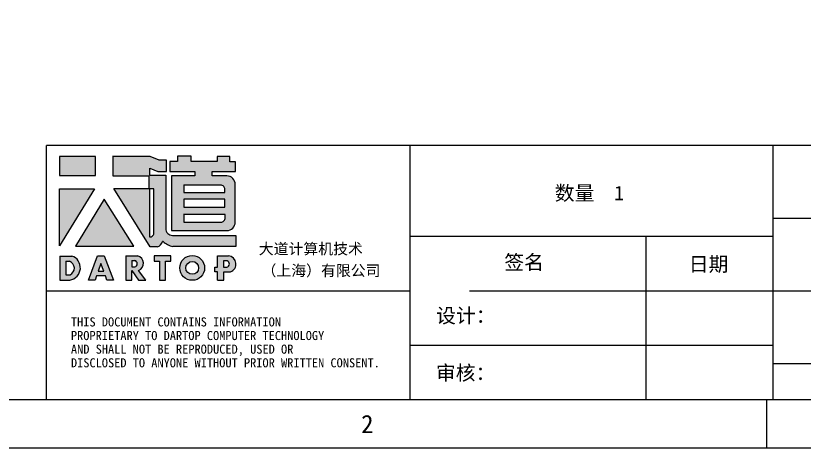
# Model space of a CAD drawing. Header units: millimetres. Extents: x 12436 to 30221, y 8547 to 23793.
# Drawn here: x 14025 to 14845, y 17318 to 17767 of the extents above; entities that cross this region are included whole.
import ezdxf
from ezdxf.enums import TextEntityAlignment as Align

# ---------------------------------------------------------------- set-up
doc = ezdxf.new("R2010")
doc.units = ezdxf.units.MM
doc.linetypes.add('DOT', pattern=[0.25, 0, -0.25])
doc.layers.add('4', color=7, linetype='Continuous')
doc.layers.add('print', color=30, linetype='Continuous')
doc.styles.add('Dartop', font='SIMFANG.TTF')
doc.styles.add('hzHT', font='SIMHEI.TTF')

# ---------------------------------------------------------------- blocks, each defined once
blk = doc.blocks.new('dadao')
for p, q in [((47.97, 19.22), (44.86, 10.36)), ((51.2, 10.36), (47.97, 19.22)), ((44.86, 10.36), (51.2, 10.36))]:
    blk.add_line(p, q)
for points in [[(41.78, 121.65), (41.78, 143.68), (-0.41, 143.68), (-0.41, 121.63), (41.78, 121.63)], [(104.84, 122.03), (104.84, 130.28), (114.15, 126.26), (124.22, 126.26), (124.22, 139.58), (115.91, 139.58), (105.09, 143.86), (61.55, 143.86)], [(61.72, 143.98), (61.72, 121.32), (103.92, 121.32)], [(113.42, 38.73), (105.09, 38.73), (63, 106.46), (103.92, 106.46), (103.92, 120.87), (103.92, 121.32)], [(109.7, 53.6), (109.7, 106.17), (104.34, 106.17), (104.32, 50.41), (106.6, 50.41)], [(144.61, 94.38), (144.61, 84.79), (192.02, 84.79), (192.02, 94.07), (144.92, 94.07)], [(120.24, 44.96), (119.5, 44.96), (119.5, 44.64)], [(0, 27.95), (0, 0), (11.77, 0)], [(0.07, 27.95), (13.97, 27.95)], [(76.83, 28.16), (76.83, -0.05), (84.09, -0.05), (84.09, 11.14), (91.55, -0.15), (100.33, -0.15), (91.74, 11.07)], [(76.84, 28.16), (90.57, 28.16)], [(183.75, 0.01), (183.75, 9.59), (180.55, 9.59), (180.55, 14.93), (183.8, 14.93), (183.8, 28.09), (196.05, 28.09), (196.47, 28.09)], [(7.09, 21.83), (7.09, 6.12), (11.97, 6.12)], [(7.09, 21.83), (11.43, 21.83)], [(84.02, 22.72), (87.27, 22.72)], [(84.02, 22.68), (84.02, 15.31), (87.22, 15.31)], [(194.86, 22.33), (190.79, 22.33), (190.79, 14.97), (194.45, 14.97)], [(183.75, 0), (190.9, 0), (190.9, 9.62), (198.76, 9.62)]]:
    blk.add_lwpolyline(points)
blk.add_lwpolyline([(137.07, 144.22), (137.07, 137.91), (128.29, 137.91), (128.29, 126.5), (157.28, 126.5), (157.28, 121.45), (130.26, 121.45), (130.26, 57.55), (194.41, 57.55, 0.414214), (204.41, 67.55), (204.41, 111.31, 0.414214), (194.41, 121.31), (177.46, 121.31), (177.46, 126.26), (204.72, 126.26), (204.72, 137.72), (198.22, 137.72), (198.22, 143.91), (183.34, 143.91), (183.34, 138.03), (152.98, 138.03), (152.98, 144.22), (137.07, 144.22)], format="xyb", close=True)
for points in [[(104.84, 122.03), (123.4, 122.03), (123.4, 59.96, 0.414214), (131.4, 51.96), (204.85, 51.96), (204.85, 39.12), (131.71, 39.12)], [(144.3, 110.79), (144.3, 101.81), (192.33, 101.81), (192.33, 105.48, 0.414214), (187.33, 110.48), (144.3, 110.48)], [(144.61, 77.05), (144.61, 67.45), (187.64, 67.45, 0.414214), (192.64, 72.45), (192.64, 76.43), (144.61, 76.43)]]:
    blk.add_lwpolyline(points, format="xyb")
for points in [[(-0.3, 106.21), (40.42, 106.21), (-0.3, 39.72), (-0.3, 106.21)], [(51.71, 94.14), (18.42, 39.28), (86.21, 39.28)], [(43.84, 28.18), (51.82, 28.18), (62.58, -0.09), (54.97, -0.09), (53.15, 4.97), (42.92, 4.97), (41.14, -0.03), (33.59, -0.03)], [(109.98, 28.05), (109.98, 21.94), (115.99, 21.94), (115.99, -0.08), (123.19, -0.08), (123.19, 21.95), (129.25, 21.95), (129.25, 28.05), (109.98, 28.05)]]:
    blk.add_lwpolyline(points, close=True)
for radius in [14.48, 7.44]:
    blk.add_circle((154.2, 14.16), radius)
for centre, radius, start, end in [((99.24, 60.67), 12.63, 305.63988, 325.96896), ((111.58, 46.7), 8.19, 282.98113, 347.66273), ((135.97, 61.66), 22.95, 226.7358, 259.32094), ((9.6, 14.23), 14.4, 278.66044, 72.32035), ((88.59, 19.44), 8.95, 290.60733, 77.21242), ((195.68, 18.62), 9.51, 288.89587, 85.24422), ((8.49, 13.87), 8.49, 294.21427, 69.71773), ((86.4, 19.02), 3.8, 282.52697, 76.71958), ((193.72, 18.7), 3.8, 280.98914, 72.55128)]:
    blk.add_arc(centre, radius, start, end)

msp = doc.modelspace()

# ---------------------------------------------------------------- hatches: boundary and pattern name
for points in [[(14107.991, 17620.611), (14070.323, 17620.611), (14070.323, 17600.93), (14107.991, 17600.93)], [(14106.779, 17587.16), (14070.424, 17587.16), (14070.424, 17527.803)], [(14116.856, 17576.388), (14087.138, 17527.407), (14147.652, 17527.407)], [(14186.077, 17517.385), (14168.879, 17517.385), (14168.879, 17511.929), (14174.245, 17511.929), (14174.245, 17492.267), (14180.669, 17492.267), (14180.669, 17511.942), (14186.077, 17511.942)]]:
    msp.add_hatch(color=0).paths.add_polyline_path(points)
h = msp.add_hatch(color=0)
h.paths.add_polyline_path([(14164.284, 17608.65), (14172.597, 17605.058), (14181.585, 17605.058), (14181.585, 17616.954), (14174.17, 17616.954), (14164.509, 17620.77), (14125.79, 17620.77), (14125.79, 17600.651), (14163.462, 17600.651), (14163.462, 17600.244), (14163.462, 17587.386), (14126.931, 17587.386), (14164.506, 17526.916), (14171.947, 17526.916, 0.2793748), (14177.378, 17532.197), (14177.378, 17532.476), (14178.034, 17532.476, 0.1431454), (14188.278, 17527.263), (14253.57, 17527.263), (14253.57, 17538.731), (14188, 17538.731, -0.4142136), (14180.858, 17545.873), (14180.858, 17601.287), (14164.284, 17601.287)])
h.paths.add_polyline_path([(14163.842, 17587.128), (14168.629, 17587.128), (14168.629, 17540.195, -0.0889357), (14165.855, 17537.341), (14163.825, 17537.341)], flags=16)
h = msp.add_hatch(color=0)
h.paths.add_polyline_path([(14253.458, 17615.289), (14247.648, 17615.289), (14247.648, 17620.815), (14234.37, 17620.815), (14234.37, 17615.565), (14207.261, 17615.565), (14207.261, 17621.091), (14193.063, 17621.091), (14193.063, 17615.463), (14185.217, 17615.463), (14185.217, 17605.275), (14211.107, 17605.275), (14211.107, 17600.769), (14186.982, 17600.769), (14186.982, 17543.719), (14244.253, 17543.719, 0.4142136), (14253.181, 17552.647), (14253.181, 17591.716, 0.4142136), (14244.253, 17600.643), (14229.114, 17600.643), (14229.114, 17605.064), (14253.458, 17605.064)])
h.paths.add_polyline_path([(14237.929, 17590.972, -0.4142136), (14242.392, 17586.508), (14242.392, 17583.234), (14199.515, 17583.234), (14199.515, 17590.972)], flags=16)
h.paths.add_polyline_path([(14242.115, 17576.326), (14242.115, 17568.036), (14199.792, 17568.036), (14199.792, 17576.326)], flags=16)
h.paths.add_polyline_path([(14242.668, 17560.575), (14242.668, 17557.025, -0.4142136), (14238.205, 17552.562), (14199.792, 17552.562), (14199.792, 17560.575)], flags=16)
h = msp.add_hatch(color=0)
h.paths.add_polyline_path([(14083.163, 17517.295), (14070.691, 17517.295), (14070.691, 17492.342), (14081.195, 17492.342, 0.7930159)])
h.paths.add_polyline_path([(14081.38, 17497.807), (14077.019, 17497.807), (14077.019, 17511.831), (14080.899, 17511.831, -0.6713609)], flags=16)
h = msp.add_hatch(color=0)
h.paths.add_polyline_path([(14116.95, 17517.501), (14109.833, 17517.501), (14100.679, 17492.315), (14107.421, 17492.315), (14109.008, 17496.779), (14118.142, 17496.779), (14119.762, 17492.261), (14126.559, 17492.261)])
h.paths.add_polyline_path([(14116.396, 17501.59), (14110.737, 17501.59), (14113.515, 17509.504)], flags=16)
h = msp.add_hatch(color=0)
h.paths.add_polyline_path([(14151.548, 17517.483), (14139.281, 17517.483), (14139.281, 17492.301), (14145.763, 17492.301), (14145.763, 17502.284), (14152.426, 17492.211), (14160.259, 17492.211), (14152.591, 17502.221, 0.7440549)])
h.paths.add_polyline_path([(14145.704, 17506.011), (14145.704, 17512.624), (14148.602, 17512.624, -0.796809), (14148.558, 17506.011)], flags=16)
h = msp.add_hatch(color=0)
h.paths.add_polyline_path([(14195.426, 17504.983, 1), (14221.284, 17504.983, 1)])
h.paths.add_polyline_path([(14214.997, 17504.983, -1), (14201.713, 17504.983, -1)], flags=16)
h = msp.add_hatch(color=0)
h.paths.add_polyline_path([(14246.085, 17517.423), (14245.714, 17517.423), (14234.779, 17517.423), (14234.779, 17505.671), (14231.877, 17505.671), (14231.877, 17500.901), (14234.732, 17500.901), (14234.732, 17492.345), (14241.116, 17492.345), (14241.116, 17500.934), (14248.13, 17500.934, 0.8123038)])
h.paths.add_polyline_path([(14241.021, 17505.704), (14241.021, 17512.277), (14244.654, 17512.277, -0.7782134), (14244.283, 17505.704)], flags=16)

# ---------------------------------------------------------------- linework, layer by layer
at = {"color": 0}
for p, q in [((15586.476, 17632.306), (14056.789, 17632.306)), ((14056.789, 17367.915), (14056.789, 17632.306)), ((14434.49, 17632.306), (14434.49, 17367.915)), ((14812.19, 17367.915), (14812.19, 17632.306)), ((14812.19, 17556.766), (15586.476, 17556.766)), ((14434.49, 17537.881), (14812.19, 17537.881)), ((14679.995, 17537.881), (14679.995, 17367.915)), ((14056.789, 17481.226), (14434.49, 17481.226)), ((14496.707, 17481.226), (15648.694, 17481.226)), ((14434.49, 17424.57), (14812.19, 17424.57)), ((14812.19, 17405.685), (15586.476, 17405.685)), ((15586.476, 17367.915), (12588.591, 17367.915)), ((14805.895, 17317.555), (14805.895, 17367.915))]:
    msp.add_line(p, q, dxfattribs=at)
at = {"color": 0, "linetype": 'DOT'}
msp.add_line((15636.836, 17317.555), (12487.871, 17317.555), dxfattribs=at)
at = {"layer": 'print', "color": 4}
msp.add_lwpolyline([(12487.871, 19533.398), (15687.196, 19533.398), (15687.196, 17317.555), (12487.871, 17317.555)], close=True, dxfattribs=at)

# ---------------------------------------------------------------- block references
at = {"color": 0, "xscale": 0.8927466310706222, "yscale": 0.8927466311433818, "zscale": 0.8927466311585521}
msp.add_blockref('dadao', (14070.691, 17492.342), dxfattribs=at)

# ---------------------------------------------------------------- texts
at = {"color": 0}
for s, height, style, p in [('数量  1', 15.108, 'hzHT', (14621.309, 17582.782)), ('签名', 15.108, 'hzHT', (14553.443, 17510.783)), ('日期', 15.108, 'hzHT', (14745.146, 17508.923)), ('2', 18.885, 'Dartop', (14390.425, 17342.735))]:
    msp.add_text(s, height=height, dxfattribs=dict(at, style=style)).set_placement(p, align=Align.MIDDLE_CENTER)
at = {"color": 0, "style": 'hzHT'}
for s, height, p in [('设计：', 15.108, (14461.921, 17447.837)), ('THIS DOCUMENT CONTAINS INFORMATION', 9.44251, (14082.282, 17444.117)), ('PROPRIETARY TO DARTOP COMPUTER TECHNOLOGY', 9.44251, (14082.282, 17429.953)), ('AND SHALL NOT BE REPRODUCED, USED OR', 9.44251, (14082.282, 17415.79)), ('DISCLOSED TO ANYONE WITHOUT PRIOR WRITTEN CONSENT.', 9.44251, (14082.282, 17401.626)), ('审核：', 15.108, (14461.696, 17388.344))]:
    msp.add_text(s, height=height, dxfattribs=at).set_placement(p)
at = {"layer": '4', "color": 0, "style": 'hzHT'}
for s, p in [('大道计算机技术', (14277.579, 17519.117)), ('（上海）有限公司', (14280.43, 17496.533))]:
    msp.add_text(s, height=11.331, dxfattribs=at).set_placement(p)

doc.saveas('drawing.dxf')
